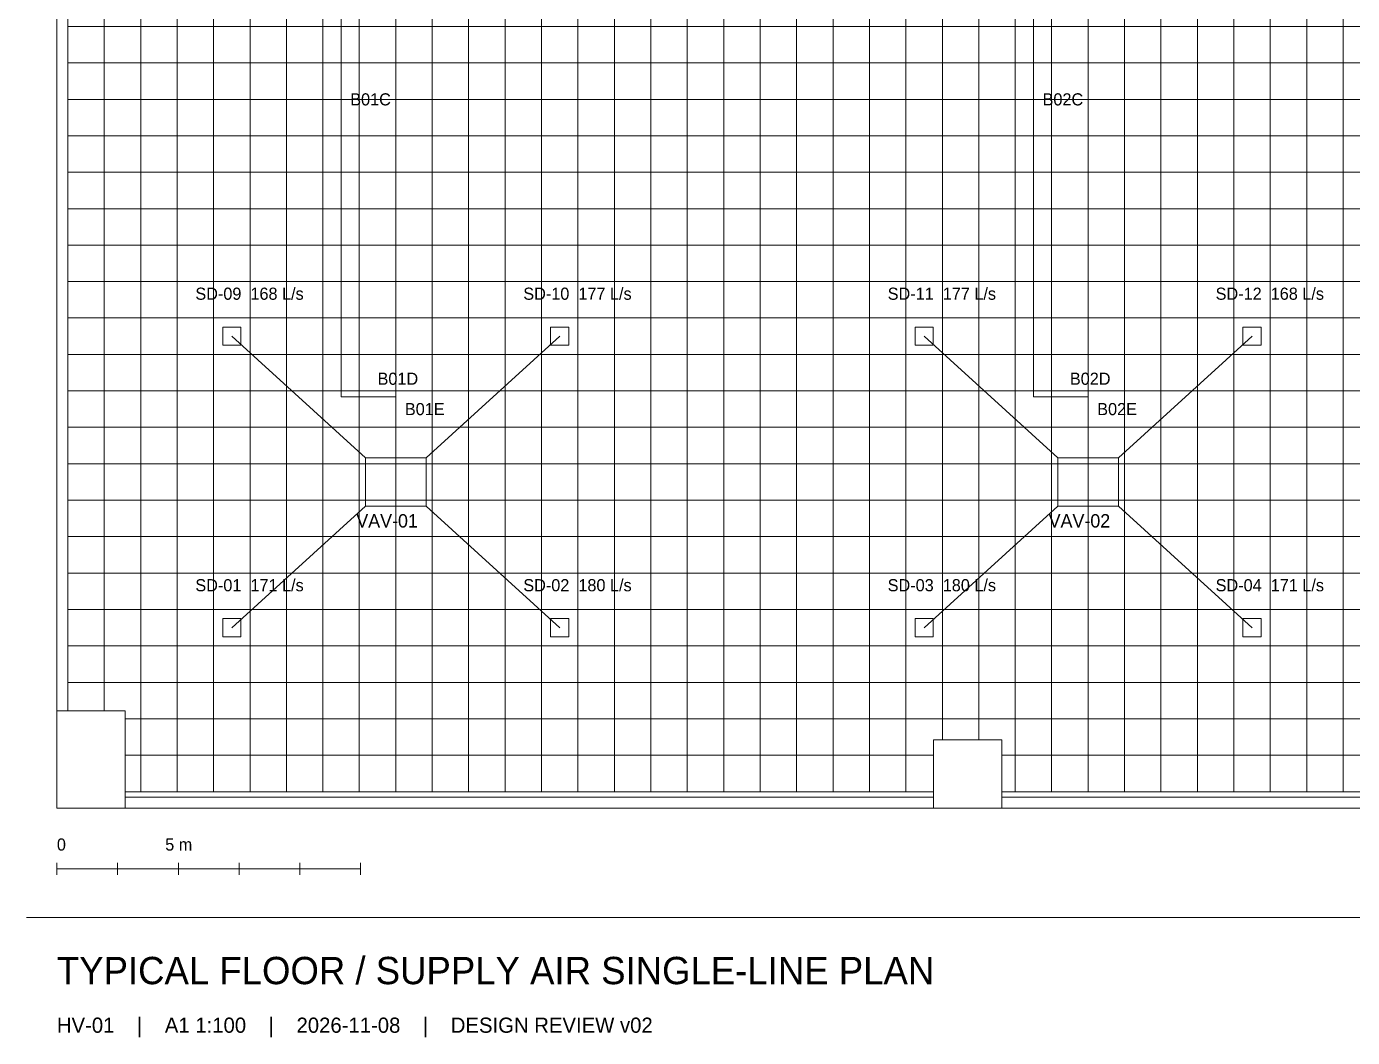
# Model space of a CAD drawing. Header units: millimetres. Extents: x 63846 to 141574, y 12149 to 46142.
# Drawn here: x 63846 to 85679, y 12149 to 28796 of the extents above; entities that cross this region are included whole.
import ezdxf

# ---------------------------------------------------------------- set-up
doc = ezdxf.new("R2010")
doc.units = ezdxf.units.MM
for name, color, linetype, lineweight in [('ARCH', 8, 'Continuous', 5), ('Ceiling Grid', 9, 'Continuous', 5), ('M-DUCT', 5, 'Continuous', 40), ('M-DUCT-TEXT', 5, 'Continuous', 18), ('M-FLEX', 3, 'Continuous', 18), ('M-SUP-DIFF', 5, 'Continuous', 30), ('M-TEXT', 7, 'Continuous', 18), ('M-VAV', 6, 'Continuous', 30)]:
    doc.layers.add(name, color=color, linetype=linetype, lineweight=lineweight)

msp = doc.modelspace()

# ---------------------------------------------------------------- linework, layer by layer
at = {"layer": 'ARCH', "linetype": 'ByBlock', "lineweight": 9}
for p, q in [((64346, 38776), (64346, 15926)), ((64526, 30363), (64526, 17526))]:
    msp.add_line(p, q, dxfattribs=at)
at = {"layer": 'ARCH', "lineweight": 15}
for p, q in [((78783, 15926), (78783, 17051)), ((78783, 16106), (65471, 16106)), ((94084, 16106), (79908, 16106)), ((109346, 15926), (64346, 15926))]:
    msp.add_line(p, q, dxfattribs=at)
for points in [[(64346, 15926), (65471, 15926), (65471, 17526), (64346, 17526)], [(78783, 15926), (79908, 15926), (79908, 17051), (78783, 17051)]]:
    msp.add_lwpolyline(points, close=True, dxfattribs=at)
at = {"layer": 'Ceiling Grid', "lineweight": 15}
for p, q in [((64526, 17996), (65126, 17996)), ((64526, 17526), (64526, 17996)), ((65126, 17996), (65126, 17526)), ((65471, 17396), (65726, 17396)), ((65726, 17396), (65726, 16796)), ((78326, 17396), (78926, 17396)), ((78326, 16796), (78326, 17396)), ((78926, 17396), (78926, 17051)), ((78926, 17396), (79526, 17396)), ((78926, 17051), (78926, 17396)), ((79526, 17396), (79526, 17051)), ((79526, 17396), (80126, 17396)), ((79526, 17051), (79526, 17396)), ((80126, 17396), (80126, 16796)), ((65726, 16796), (65471, 16796)), ((65471, 16796), (65726, 16796)), ((65726, 16796), (65726, 16196)), ((78783, 16796), (78326, 16796)), ((78326, 16796), (78783, 16796)), ((78326, 16196), (78326, 16796)), ((80126, 16796), (79908, 16796)), ((79908, 16796), (80126, 16796)), ((80126, 16796), (80126, 16196)), ((65726, 16196), (65471, 16196)), ((78783, 16196), (78326, 16196)), ((80126, 16196), (79908, 16196))]:
    msp.add_line(p, q, dxfattribs=at)
for points in [[(64526, 29396), (65126, 29396), (65126, 28796), (64526, 28796)], [(65126, 29396), (65726, 29396), (65726, 28796), (65126, 28796)], [(65726, 29396), (66326, 29396), (66326, 28796), (65726, 28796)], [(66326, 29396), (66926, 29396), (66926, 28796), (66326, 28796)], [(66926, 29396), (67526, 29396), (67526, 28796), (66926, 28796)], [(67526, 29396), (68126, 29396), (68126, 28796), (67526, 28796)], [(68126, 29396), (68726, 29396), (68726, 28796), (68126, 28796)], [(68726, 29396), (69326, 29396), (69326, 28796), (68726, 28796)], [(69326, 29396), (69926, 29396), (69926, 28796), (69326, 28796)], [(69926, 29396), (70526, 29396), (70526, 28796), (69926, 28796)], [(70526, 29396), (71126, 29396), (71126, 28796), (70526, 28796)], [(71126, 29396), (71726, 29396), (71726, 28796), (71126, 28796)], [(71726, 29396), (72326, 29396), (72326, 28796), (71726, 28796)], [(72326, 29396), (72926, 29396), (72926, 28796), (72326, 28796)], [(72926, 29396), (73526, 29396), (73526, 28796), (72926, 28796)], [(73526, 29396), (74126, 29396), (74126, 28796), (73526, 28796)], [(74126, 29396), (74726, 29396), (74726, 28796), (74126, 28796)], [(74726, 29396), (75326, 29396), (75326, 28796), (74726, 28796)], [(75326, 29396), (75926, 29396), (75926, 28796), (75326, 28796)], [(75926, 29396), (76526, 29396), (76526, 28796), (75926, 28796)], [(76526, 29396), (77126, 29396), (77126, 28796), (76526, 28796)], [(77126, 29396), (77726, 29396), (77726, 28796), (77126, 28796)], [(77726, 29396), (78326, 29396), (78326, 28796), (77726, 28796)], [(78326, 29396), (78926, 29396), (78926, 28796), (78326, 28796)], [(78926, 29396), (79526, 29396), (79526, 28796), (78926, 28796)], [(79526, 29396), (80126, 29396), (80126, 28796), (79526, 28796)], [(80126, 29396), (80726, 29396), (80726, 28796), (80126, 28796)], [(80726, 29396), (81326, 29396), (81326, 28796), (80726, 28796)], [(81326, 29396), (81926, 29396), (81926, 28796), (81326, 28796)], [(81926, 29396), (82526, 29396), (82526, 28796), (81926, 28796)], [(82526, 29396), (83126, 29396), (83126, 28796), (82526, 28796)], [(83126, 29396), (83726, 29396), (83726, 28796), (83126, 28796)], [(83726, 29396), (84326, 29396), (84326, 28796), (83726, 28796)], [(84326, 29396), (84926, 29396), (84926, 28796), (84326, 28796)], [(84926, 29396), (85526, 29396), (85526, 28796), (84926, 28796)], [(85526, 29396), (86126, 29396), (86126, 28796), (85526, 28796)], [(64526, 28796), (65126, 28796), (65126, 28196), (64526, 28196)], [(65126, 28796), (65726, 28796), (65726, 28196), (65126, 28196)], [(65726, 28796), (66326, 28796), (66326, 28196), (65726, 28196)], [(66326, 28796), (66926, 28796), (66926, 28196), (66326, 28196)], [(66926, 28796), (67526, 28796), (67526, 28196), (66926, 28196)], [(67526, 28796), (68126, 28796), (68126, 28196), (67526, 28196)], [(68126, 28796), (68726, 28796), (68726, 28196), (68126, 28196)], [(68726, 28796), (69326, 28796), (69326, 28196), (68726, 28196)], [(69326, 28796), (69926, 28796), (69926, 28196), (69326, 28196)], [(69926, 28796), (70526, 28796), (70526, 28196), (69926, 28196)], [(70526, 28796), (71126, 28796), (71126, 28196), (70526, 28196)], [(71126, 28796), (71726, 28796), (71726, 28196), (71126, 28196)], [(71726, 28796), (72326, 28796), (72326, 28196), (71726, 28196)], [(72326, 28796), (72926, 28796), (72926, 28196), (72326, 28196)], [(72926, 28796), (73526, 28796), (73526, 28196), (72926, 28196)], [(73526, 28796), (74126, 28796), (74126, 28196), (73526, 28196)], [(74126, 28796), (74726, 28796), (74726, 28196), (74126, 28196)], [(74726, 28796), (75326, 28796), (75326, 28196), (74726, 28196)], [(75326, 28796), (75926, 28796), (75926, 28196), (75326, 28196)], [(75926, 28796), (76526, 28796), (76526, 28196), (75926, 28196)], [(76526, 28796), (77126, 28796), (77126, 28196), (76526, 28196)], [(77126, 28796), (77726, 28796), (77726, 28196), (77126, 28196)], [(77726, 28796), (78326, 28796), (78326, 28196), (77726, 28196)], [(78326, 28796), (78926, 28796), (78926, 28196), (78326, 28196)], [(78926, 28796), (79526, 28796), (79526, 28196), (78926, 28196)], [(79526, 28796), (80126, 28796), (80126, 28196), (79526, 28196)], [(80126, 28796), (80726, 28796), (80726, 28196), (80126, 28196)], [(80726, 28796), (81326, 28796), (81326, 28196), (80726, 28196)], [(81326, 28796), (81926, 28796), (81926, 28196), (81326, 28196)], [(81926, 28796), (82526, 28796), (82526, 28196), (81926, 28196)], [(82526, 28796), (83126, 28796), (83126, 28196), (82526, 28196)], [(83126, 28796), (83726, 28796), (83726, 28196), (83126, 28196)], [(83726, 28796), (84326, 28796), (84326, 28196), (83726, 28196)], [(84326, 28796), (84926, 28796), (84926, 28196), (84326, 28196)], [(84926, 28796), (85526, 28796), (85526, 28196), (84926, 28196)], [(85526, 28796), (86126, 28796), (86126, 28196), (85526, 28196)], [(64526, 28196), (65126, 28196), (65126, 27596), (64526, 27596)], [(65126, 28196), (65726, 28196), (65726, 27596), (65126, 27596)], [(65726, 28196), (66326, 28196), (66326, 27596), (65726, 27596)], [(66326, 28196), (66926, 28196), (66926, 27596), (66326, 27596)], [(66926, 28196), (67526, 28196), (67526, 27596), (66926, 27596)], [(67526, 28196), (68126, 28196), (68126, 27596), (67526, 27596)], [(68126, 28196), (68726, 28196), (68726, 27596), (68126, 27596)], [(68726, 28196), (69326, 28196), (69326, 27596), (68726, 27596)], [(69326, 28196), (69926, 28196), (69926, 27596), (69326, 27596)], [(69926, 28196), (70526, 28196), (70526, 27596), (69926, 27596)], [(70526, 28196), (71126, 28196), (71126, 27596), (70526, 27596)], [(71126, 28196), (71726, 28196), (71726, 27596), (71126, 27596)], [(71726, 28196), (72326, 28196), (72326, 27596), (71726, 27596)], [(72326, 28196), (72926, 28196), (72926, 27596), (72326, 27596)], [(72926, 28196), (73526, 28196), (73526, 27596), (72926, 27596)], [(73526, 28196), (74126, 28196), (74126, 27596), (73526, 27596)], [(74126, 28196), (74726, 28196), (74726, 27596), (74126, 27596)], [(74726, 28196), (75326, 28196), (75326, 27596), (74726, 27596)], [(75326, 28196), (75926, 28196), (75926, 27596), (75326, 27596)], [(75926, 28196), (76526, 28196), (76526, 27596), (75926, 27596)], [(76526, 28196), (77126, 28196), (77126, 27596), (76526, 27596)], [(77126, 28196), (77726, 28196), (77726, 27596), (77126, 27596)], [(77726, 28196), (78326, 28196), (78326, 27596), (77726, 27596)], [(78326, 28196), (78926, 28196), (78926, 27596), (78326, 27596)], [(78926, 28196), (79526, 28196), (79526, 27596), (78926, 27596)], [(79526, 28196), (80126, 28196), (80126, 27596), (79526, 27596)], [(80126, 28196), (80726, 28196), (80726, 27596), (80126, 27596)], [(80726, 28196), (81326, 28196), (81326, 27596), (80726, 27596)], [(81326, 28196), (81926, 28196), (81926, 27596), (81326, 27596)], [(81926, 28196), (82526, 28196), (82526, 27596), (81926, 27596)], [(82526, 28196), (83126, 28196), (83126, 27596), (82526, 27596)], [(83126, 28196), (83726, 28196), (83726, 27596), (83126, 27596)], [(83726, 28196), (84326, 28196), (84326, 27596), (83726, 27596)], [(84326, 28196), (84926, 28196), (84926, 27596), (84326, 27596)], [(84926, 28196), (85526, 28196), (85526, 27596), (84926, 27596)], [(85526, 28196), (86126, 28196), (86126, 27596), (85526, 27596)], [(64526, 27596), (65126, 27596), (65126, 26996), (64526, 26996)], [(65126, 27596), (65726, 27596), (65726, 26996), (65126, 26996)], [(65726, 27596), (66326, 27596), (66326, 26996), (65726, 26996)], [(66326, 27596), (66926, 27596), (66926, 26996), (66326, 26996)], [(66926, 27596), (67526, 27596), (67526, 26996), (66926, 26996)], [(67526, 27596), (68126, 27596), (68126, 26996), (67526, 26996)], [(68126, 27596), (68726, 27596), (68726, 26996), (68126, 26996)], [(68726, 27596), (69326, 27596), (69326, 26996), (68726, 26996)], [(69326, 27596), (69926, 27596), (69926, 26996), (69326, 26996)], [(69926, 27596), (70526, 27596), (70526, 26996), (69926, 26996)], [(70526, 27596), (71126, 27596), (71126, 26996), (70526, 26996)], [(71126, 27596), (71726, 27596), (71726, 26996), (71126, 26996)], [(71726, 27596), (72326, 27596), (72326, 26996), (71726, 26996)], [(72326, 27596), (72926, 27596), (72926, 26996), (72326, 26996)], [(72926, 27596), (73526, 27596), (73526, 26996), (72926, 26996)], [(73526, 27596), (74126, 27596), (74126, 26996), (73526, 26996)], [(74126, 27596), (74726, 27596), (74726, 26996), (74126, 26996)], [(74726, 27596), (75326, 27596), (75326, 26996), (74726, 26996)], [(75326, 27596), (75926, 27596), (75926, 26996), (75326, 26996)], [(75926, 27596), (76526, 27596), (76526, 26996), (75926, 26996)], [(76526, 27596), (77126, 27596), (77126, 26996), (76526, 26996)], [(77126, 27596), (77726, 27596), (77726, 26996), (77126, 26996)], [(77726, 27596), (78326, 27596), (78326, 26996), (77726, 26996)], [(78326, 27596), (78926, 27596), (78926, 26996), (78326, 26996)], [(78926, 27596), (79526, 27596), (79526, 26996), (78926, 26996)], [(79526, 27596), (80126, 27596), (80126, 26996), (79526, 26996)], [(80126, 27596), (80726, 27596), (80726, 26996), (80126, 26996)], [(80726, 27596), (81326, 27596), (81326, 26996), (80726, 26996)], [(81326, 27596), (81926, 27596), (81926, 26996), (81326, 26996)], [(81926, 27596), (82526, 27596), (82526, 26996), (81926, 26996)], [(82526, 27596), (83126, 27596), (83126, 26996), (82526, 26996)], [(83126, 27596), (83726, 27596), (83726, 26996), (83126, 26996)], [(83726, 27596), (84326, 27596), (84326, 26996), (83726, 26996)], [(84326, 27596), (84926, 27596), (84926, 26996), (84326, 26996)], [(84926, 27596), (85526, 27596), (85526, 26996), (84926, 26996)], [(85526, 27596), (86126, 27596), (86126, 26996), (85526, 26996)], [(64526, 26996), (65126, 26996), (65126, 26396), (64526, 26396)], [(65126, 26996), (65726, 26996), (65726, 26396), (65126, 26396)], [(65726, 26996), (66326, 26996), (66326, 26396), (65726, 26396)], [(66326, 26996), (66926, 26996), (66926, 26396), (66326, 26396)], [(66926, 26996), (67526, 26996), (67526, 26396), (66926, 26396)], [(67526, 26996), (68126, 26996), (68126, 26396), (67526, 26396)], [(68126, 26996), (68726, 26996), (68726, 26396), (68126, 26396)], [(68726, 26996), (69326, 26996), (69326, 26396), (68726, 26396)], [(69326, 26996), (69926, 26996), (69926, 26396), (69326, 26396)], [(69926, 26996), (70526, 26996), (70526, 26396), (69926, 26396)], [(70526, 26996), (71126, 26996), (71126, 26396), (70526, 26396)], [(71126, 26996), (71726, 26996), (71726, 26396), (71126, 26396)], [(71726, 26996), (72326, 26996), (72326, 26396), (71726, 26396)], [(72326, 26996), (72926, 26996), (72926, 26396), (72326, 26396)], [(72926, 26996), (73526, 26996), (73526, 26396), (72926, 26396)], [(73526, 26996), (74126, 26996), (74126, 26396), (73526, 26396)], [(74126, 26996), (74726, 26996), (74726, 26396), (74126, 26396)], [(74726, 26996), (75326, 26996), (75326, 26396), (74726, 26396)], [(75326, 26996), (75926, 26996), (75926, 26396), (75326, 26396)], [(75926, 26996), (76526, 26996), (76526, 26396), (75926, 26396)], [(76526, 26996), (77126, 26996), (77126, 26396), (76526, 26396)], [(77126, 26996), (77726, 26996), (77726, 26396), (77126, 26396)], [(77726, 26996), (78326, 26996), (78326, 26396), (77726, 26396)], [(78326, 26996), (78926, 26996), (78926, 26396), (78326, 26396)], [(78926, 26996), (79526, 26996), (79526, 26396), (78926, 26396)], [(79526, 26996), (80126, 26996), (80126, 26396), (79526, 26396)], [(80126, 26996), (80726, 26996), (80726, 26396), (80126, 26396)], [(80726, 26996), (81326, 26996), (81326, 26396), (80726, 26396)], [(81326, 26996), (81926, 26996), (81926, 26396), (81326, 26396)], [(81926, 26996), (82526, 26996), (82526, 26396), (81926, 26396)], [(82526, 26996), (83126, 26996), (83126, 26396), (82526, 26396)], [(83126, 26996), (83726, 26996), (83726, 26396), (83126, 26396)], [(83726, 26996), (84326, 26996), (84326, 26396), (83726, 26396)], [(84326, 26996), (84926, 26996), (84926, 26396), (84326, 26396)], [(84926, 26996), (85526, 26996), (85526, 26396), (84926, 26396)], [(85526, 26996), (86126, 26996), (86126, 26396), (85526, 26396)], [(64526, 26396), (65126, 26396), (65126, 25796), (64526, 25796)], [(65126, 26396), (65726, 26396), (65726, 25796), (65126, 25796)], [(65726, 26396), (66326, 26396), (66326, 25796), (65726, 25796)], [(66326, 26396), (66926, 26396), (66926, 25796), (66326, 25796)], [(66926, 26396), (67526, 26396), (67526, 25796), (66926, 25796)], [(67526, 26396), (68126, 26396), (68126, 25796), (67526, 25796)], [(68126, 26396), (68726, 26396), (68726, 25796), (68126, 25796)], [(68726, 26396), (69326, 26396), (69326, 25796), (68726, 25796)], [(69326, 26396), (69926, 26396), (69926, 25796), (69326, 25796)], [(69926, 26396), (70526, 26396), (70526, 25796), (69926, 25796)], [(70526, 26396), (71126, 26396), (71126, 25796), (70526, 25796)], [(71126, 26396), (71726, 26396), (71726, 25796), (71126, 25796)], [(71726, 26396), (72326, 26396), (72326, 25796), (71726, 25796)], [(72326, 26396), (72926, 26396), (72926, 25796), (72326, 25796)], [(72926, 26396), (73526, 26396), (73526, 25796), (72926, 25796)], [(73526, 26396), (74126, 26396), (74126, 25796), (73526, 25796)], [(74126, 26396), (74726, 26396), (74726, 25796), (74126, 25796)], [(74726, 26396), (75326, 26396), (75326, 25796), (74726, 25796)], [(75326, 26396), (75926, 26396), (75926, 25796), (75326, 25796)], [(75926, 26396), (76526, 26396), (76526, 25796), (75926, 25796)], [(76526, 26396), (77126, 26396), (77126, 25796), (76526, 25796)], [(77126, 26396), (77726, 26396), (77726, 25796), (77126, 25796)], [(77726, 26396), (78326, 26396), (78326, 25796), (77726, 25796)], [(78326, 26396), (78926, 26396), (78926, 25796), (78326, 25796)], [(78926, 26396), (79526, 26396), (79526, 25796), (78926, 25796)], [(79526, 26396), (80126, 26396), (80126, 25796), (79526, 25796)], [(80126, 26396), (80726, 26396), (80726, 25796), (80126, 25796)], [(80726, 26396), (81326, 26396), (81326, 25796), (80726, 25796)], [(81326, 26396), (81926, 26396), (81926, 25796), (81326, 25796)], [(81926, 26396), (82526, 26396), (82526, 25796), (81926, 25796)], [(82526, 26396), (83126, 26396), (83126, 25796), (82526, 25796)], [(83126, 26396), (83726, 26396), (83726, 25796), (83126, 25796)], [(83726, 26396), (84326, 26396), (84326, 25796), (83726, 25796)], [(84326, 26396), (84926, 26396), (84926, 25796), (84326, 25796)], [(84926, 26396), (85526, 26396), (85526, 25796), (84926, 25796)], [(85526, 26396), (86126, 26396), (86126, 25796), (85526, 25796)], [(64526, 25796), (65126, 25796), (65126, 25196), (64526, 25196)], [(65126, 25796), (65726, 25796), (65726, 25196), (65126, 25196)], [(65726, 25796), (66326, 25796), (66326, 25196), (65726, 25196)], [(66326, 25796), (66926, 25796), (66926, 25196), (66326, 25196)], [(66926, 25796), (67526, 25796), (67526, 25196), (66926, 25196)], [(67526, 25796), (68126, 25796), (68126, 25196), (67526, 25196)], [(68126, 25796), (68726, 25796), (68726, 25196), (68126, 25196)], [(68726, 25796), (69326, 25796), (69326, 25196), (68726, 25196)], [(69326, 25796), (69926, 25796), (69926, 25196), (69326, 25196)], [(69926, 25796), (70526, 25796), (70526, 25196), (69926, 25196)], [(70526, 25796), (71126, 25796), (71126, 25196), (70526, 25196)], [(71126, 25796), (71726, 25796), (71726, 25196), (71126, 25196)], [(71726, 25796), (72326, 25796), (72326, 25196), (71726, 25196)], [(72326, 25796), (72926, 25796), (72926, 25196), (72326, 25196)], [(72926, 25796), (73526, 25796), (73526, 25196), (72926, 25196)], [(73526, 25796), (74126, 25796), (74126, 25196), (73526, 25196)], [(74126, 25796), (74726, 25796), (74726, 25196), (74126, 25196)], [(74726, 25796), (75326, 25796), (75326, 25196), (74726, 25196)], [(75326, 25796), (75926, 25796), (75926, 25196), (75326, 25196)], [(75926, 25796), (76526, 25796), (76526, 25196), (75926, 25196)], [(76526, 25796), (77126, 25796), (77126, 25196), (76526, 25196)], [(77126, 25796), (77726, 25796), (77726, 25196), (77126, 25196)], [(77726, 25796), (78326, 25796), (78326, 25196), (77726, 25196)], [(78326, 25796), (78926, 25796), (78926, 25196), (78326, 25196)], [(78926, 25796), (79526, 25796), (79526, 25196), (78926, 25196)], [(79526, 25796), (80126, 25796), (80126, 25196), (79526, 25196)], [(80126, 25796), (80726, 25796), (80726, 25196), (80126, 25196)], [(80726, 25796), (81326, 25796), (81326, 25196), (80726, 25196)], [(81326, 25796), (81926, 25796), (81926, 25196), (81326, 25196)], [(81926, 25796), (82526, 25796), (82526, 25196), (81926, 25196)], [(82526, 25796), (83126, 25796), (83126, 25196), (82526, 25196)], [(83126, 25796), (83726, 25796), (83726, 25196), (83126, 25196)], [(83726, 25796), (84326, 25796), (84326, 25196), (83726, 25196)], [(84326, 25796), (84926, 25796), (84926, 25196), (84326, 25196)], [(84926, 25796), (85526, 25796), (85526, 25196), (84926, 25196)], [(85526, 25796), (86126, 25796), (86126, 25196), (85526, 25196)], [(64526, 25196), (65126, 25196), (65126, 24596), (64526, 24596)], [(65126, 25196), (65726, 25196), (65726, 24596), (65126, 24596)], [(65726, 25196), (66326, 25196), (66326, 24596), (65726, 24596)], [(66326, 25196), (66926, 25196), (66926, 24596), (66326, 24596)], [(66926, 25196), (67526, 25196), (67526, 24596), (66926, 24596)], [(67526, 25196), (68126, 25196), (68126, 24596), (67526, 24596)], [(68126, 25196), (68726, 25196), (68726, 24596), (68126, 24596)], [(68726, 25196), (69326, 25196), (69326, 24596), (68726, 24596)], [(69326, 25196), (69926, 25196), (69926, 24596), (69326, 24596)], [(69926, 25196), (70526, 25196), (70526, 24596), (69926, 24596)], [(70526, 25196), (71126, 25196), (71126, 24596), (70526, 24596)], [(71126, 25196), (71726, 25196), (71726, 24596), (71126, 24596)], [(71726, 25196), (72326, 25196), (72326, 24596), (71726, 24596)], [(72326, 25196), (72926, 25196), (72926, 24596), (72326, 24596)], [(72926, 25196), (73526, 25196), (73526, 24596), (72926, 24596)], [(73526, 25196), (74126, 25196), (74126, 24596), (73526, 24596)], [(74126, 25196), (74726, 25196), (74726, 24596), (74126, 24596)], [(74726, 25196), (75326, 25196), (75326, 24596), (74726, 24596)], [(75326, 25196), (75926, 25196), (75926, 24596), (75326, 24596)], [(75926, 25196), (76526, 25196), (76526, 24596), (75926, 24596)], [(76526, 25196), (77126, 25196), (77126, 24596), (76526, 24596)], [(77126, 25196), (77726, 25196), (77726, 24596), (77126, 24596)], [(77726, 25196), (78326, 25196), (78326, 24596), (77726, 24596)], [(78326, 25196), (78926, 25196), (78926, 24596), (78326, 24596)], [(78926, 25196), (79526, 25196), (79526, 24596), (78926, 24596)], [(79526, 25196), (80126, 25196), (80126, 24596), (79526, 24596)], [(80126, 25196), (80726, 25196), (80726, 24596), (80126, 24596)], [(80726, 25196), (81326, 25196), (81326, 24596), (80726, 24596)], [(81326, 25196), (81926, 25196), (81926, 24596), (81326, 24596)], [(81926, 25196), (82526, 25196), (82526, 24596), (81926, 24596)], [(82526, 25196), (83126, 25196), (83126, 24596), (82526, 24596)], [(83126, 25196), (83726, 25196), (83726, 24596), (83126, 24596)], [(83726, 25196), (84326, 25196), (84326, 24596), (83726, 24596)], [(84326, 25196), (84926, 25196), (84926, 24596), (84326, 24596)], [(84926, 25196), (85526, 25196), (85526, 24596), (84926, 24596)], [(85526, 25196), (86126, 25196), (86126, 24596), (85526, 24596)], [(64526, 24596), (65126, 24596), (65126, 23996), (64526, 23996)], [(65126, 24596), (65726, 24596), (65726, 23996), (65126, 23996)], [(65726, 24596), (66326, 24596), (66326, 23996), (65726, 23996)], [(66326, 24596), (66926, 24596), (66926, 23996), (66326, 23996)], [(66926, 24596), (67526, 24596), (67526, 23996), (66926, 23996)], [(67526, 24596), (68126, 24596), (68126, 23996), (67526, 23996)], [(68126, 24596), (68726, 24596), (68726, 23996), (68126, 23996)], [(68726, 24596), (69326, 24596), (69326, 23996), (68726, 23996)], [(69326, 24596), (69926, 24596), (69926, 23996), (69326, 23996)], [(69926, 24596), (70526, 24596), (70526, 23996), (69926, 23996)], [(70526, 24596), (71126, 24596), (71126, 23996), (70526, 23996)], [(71126, 24596), (71726, 24596), (71726, 23996), (71126, 23996)], [(71726, 24596), (72326, 24596), (72326, 23996), (71726, 23996)], [(72326, 24596), (72926, 24596), (72926, 23996), (72326, 23996)], [(72926, 24596), (73526, 24596), (73526, 23996), (72926, 23996)], [(73526, 24596), (74126, 24596), (74126, 23996), (73526, 23996)], [(74126, 24596), (74726, 24596), (74726, 23996), (74126, 23996)], [(74726, 24596), (75326, 24596), (75326, 23996), (74726, 23996)], [(75326, 24596), (75926, 24596), (75926, 23996), (75326, 23996)], [(75926, 24596), (76526, 24596), (76526, 23996), (75926, 23996)], [(76526, 24596), (77126, 24596), (77126, 23996), (76526, 23996)], [(77126, 24596), (77726, 24596), (77726, 23996), (77126, 23996)], [(77726, 24596), (78326, 24596), (78326, 23996), (77726, 23996)], [(78326, 24596), (78926, 24596), (78926, 23996), (78326, 23996)], [(78926, 24596), (79526, 24596), (79526, 23996), (78926, 23996)], [(79526, 24596), (80126, 24596), (80126, 23996), (79526, 23996)], [(80126, 24596), (80726, 24596), (80726, 23996), (80126, 23996)], [(80726, 24596), (81326, 24596), (81326, 23996), (80726, 23996)], [(81326, 24596), (81926, 24596), (81926, 23996), (81326, 23996)], [(81926, 24596), (82526, 24596), (82526, 23996), (81926, 23996)], [(82526, 24596), (83126, 24596), (83126, 23996), (82526, 23996)], [(83126, 24596), (83726, 24596), (83726, 23996), (83126, 23996)], [(83726, 24596), (84326, 24596), (84326, 23996), (83726, 23996)], [(84326, 24596), (84926, 24596), (84926, 23996), (84326, 23996)], [(84926, 24596), (85526, 24596), (85526, 23996), (84926, 23996)], [(85526, 24596), (86126, 24596), (86126, 23996), (85526, 23996)], [(64526, 23996), (65126, 23996), (65126, 23396), (64526, 23396)], [(65126, 23996), (65726, 23996), (65726, 23396), (65126, 23396)], [(65726, 23996), (66326, 23996), (66326, 23396), (65726, 23396)], [(66326, 23996), (66926, 23996), (66926, 23396), (66326, 23396)], [(66926, 23996), (67526, 23996), (67526, 23396), (66926, 23396)], [(67526, 23996), (68126, 23996), (68126, 23396), (67526, 23396)], [(68126, 23996), (68726, 23996), (68726, 23396), (68126, 23396)], [(68726, 23996), (69326, 23996), (69326, 23396), (68726, 23396)], [(69326, 23996), (69926, 23996), (69926, 23396), (69326, 23396)], [(69926, 23996), (70526, 23996), (70526, 23396), (69926, 23396)], [(70526, 23996), (71126, 23996), (71126, 23396), (70526, 23396)], [(71126, 23996), (71726, 23996), (71726, 23396), (71126, 23396)], [(71726, 23996), (72326, 23996), (72326, 23396), (71726, 23396)], [(72326, 23996), (72926, 23996), (72926, 23396), (72326, 23396)], [(72926, 23996), (73526, 23996), (73526, 23396), (72926, 23396)], [(73526, 23996), (74126, 23996), (74126, 23396), (73526, 23396)], [(74126, 23996), (74726, 23996), (74726, 23396), (74126, 23396)], [(74726, 23996), (75326, 23996), (75326, 23396), (74726, 23396)], [(75326, 23996), (75926, 23996), (75926, 23396), (75326, 23396)], [(75926, 23996), (76526, 23996), (76526, 23396), (75926, 23396)], [(76526, 23996), (77126, 23996), (77126, 23396), (76526, 23396)], [(77126, 23996), (77726, 23996), (77726, 23396), (77126, 23396)], [(77726, 23996), (78326, 23996), (78326, 23396), (77726, 23396)], [(78326, 23996), (78926, 23996), (78926, 23396), (78326, 23396)], [(78926, 23996), (79526, 23996), (79526, 23396), (78926, 23396)], [(79526, 23996), (80126, 23996), (80126, 23396), (79526, 23396)], [(80126, 23996), (80726, 23996), (80726, 23396), (80126, 23396)], [(80726, 23996), (81326, 23996), (81326, 23396), (80726, 23396)], [(81326, 23996), (81926, 23996), (81926, 23396), (81326, 23396)], [(81926, 23996), (82526, 23996), (82526, 23396), (81926, 23396)], [(82526, 23996), (83126, 23996), (83126, 23396), (82526, 23396)], [(83126, 23996), (83726, 23996), (83726, 23396), (83126, 23396)], [(83726, 23996), (84326, 23996), (84326, 23396), (83726, 23396)], [(84326, 23996), (84926, 23996), (84926, 23396), (84326, 23396)], [(84926, 23996), (85526, 23996), (85526, 23396), (84926, 23396)], [(85526, 23996), (86126, 23996), (86126, 23396), (85526, 23396)], [(64526, 23396), (65126, 23396), (65126, 22796), (64526, 22796)], [(65126, 23396), (65726, 23396), (65726, 22796), (65126, 22796)], [(65726, 23396), (66326, 23396), (66326, 22796), (65726, 22796)], [(66326, 23396), (66926, 23396), (66926, 22796), (66326, 22796)], [(66926, 23396), (67526, 23396), (67526, 22796), (66926, 22796)], [(67526, 23396), (68126, 23396), (68126, 22796), (67526, 22796)], [(68126, 23396), (68726, 23396), (68726, 22796), (68126, 22796)], [(68726, 23396), (69326, 23396), (69326, 22796), (68726, 22796)], [(69326, 23396), (69926, 23396), (69926, 22796), (69326, 22796)], [(69926, 23396), (70526, 23396), (70526, 22796), (69926, 22796)], [(70526, 23396), (71126, 23396), (71126, 22796), (70526, 22796)], [(71126, 23396), (71726, 23396), (71726, 22796), (71126, 22796)], [(71726, 23396), (72326, 23396), (72326, 22796), (71726, 22796)], [(72326, 23396), (72926, 23396), (72926, 22796), (72326, 22796)], [(72926, 23396), (73526, 23396), (73526, 22796), (72926, 22796)], [(73526, 23396), (74126, 23396), (74126, 22796), (73526, 22796)], [(74126, 23396), (74726, 23396), (74726, 22796), (74126, 22796)], [(74726, 23396), (75326, 23396), (75326, 22796), (74726, 22796)], [(75326, 23396), (75926, 23396), (75926, 22796), (75326, 22796)], [(75926, 23396), (76526, 23396), (76526, 22796), (75926, 22796)], [(76526, 23396), (77126, 23396), (77126, 22796), (76526, 22796)], [(77126, 23396), (77726, 23396), (77726, 22796), (77126, 22796)], [(77726, 23396), (78326, 23396), (78326, 22796), (77726, 22796)], [(78326, 23396), (78926, 23396), (78926, 22796), (78326, 22796)], [(78926, 23396), (79526, 23396), (79526, 22796), (78926, 22796)], [(79526, 23396), (80126, 23396), (80126, 22796), (79526, 22796)], [(80126, 23396), (80726, 23396), (80726, 22796), (80126, 22796)], [(80726, 23396), (81326, 23396), (81326, 22796), (80726, 22796)], [(81326, 23396), (81926, 23396), (81926, 22796), (81326, 22796)], [(81926, 23396), (82526, 23396), (82526, 22796), (81926, 22796)], [(82526, 23396), (83126, 23396), (83126, 22796), (82526, 22796)], [(83126, 23396), (83726, 23396), (83726, 22796), (83126, 22796)], [(83726, 23396), (84326, 23396), (84326, 22796), (83726, 22796)], [(84326, 23396), (84926, 23396), (84926, 22796), (84326, 22796)], [(84926, 23396), (85526, 23396), (85526, 22796), (84926, 22796)], [(85526, 23396), (86126, 23396), (86126, 22796), (85526, 22796)], [(64526, 22796), (65126, 22796), (65126, 22196), (64526, 22196)], [(65126, 22796), (65726, 22796), (65726, 22196), (65126, 22196)], [(65726, 22796), (66326, 22796), (66326, 22196), (65726, 22196)], [(66326, 22796), (66926, 22796), (66926, 22196), (66326, 22196)], [(66926, 22796), (67526, 22796), (67526, 22196), (66926, 22196)], [(67526, 22796), (68126, 22796), (68126, 22196), (67526, 22196)], [(68126, 22796), (68726, 22796), (68726, 22196), (68126, 22196)], [(68726, 22796), (69326, 22796), (69326, 22196), (68726, 22196)], [(69326, 22796), (69926, 22796), (69926, 22196), (69326, 22196)], [(69926, 22796), (70526, 22796), (70526, 22196), (69926, 22196)], [(70526, 22796), (71126, 22796), (71126, 22196), (70526, 22196)], [(71126, 22796), (71726, 22796), (71726, 22196), (71126, 22196)], [(71726, 22796), (72326, 22796), (72326, 22196), (71726, 22196)], [(72326, 22796), (72926, 22796), (72926, 22196), (72326, 22196)], [(72926, 22796), (73526, 22796), (73526, 22196), (72926, 22196)], [(73526, 22796), (74126, 22796), (74126, 22196), (73526, 22196)], [(74126, 22796), (74726, 22796), (74726, 22196), (74126, 22196)], [(74726, 22796), (75326, 22796), (75326, 22196), (74726, 22196)], [(75326, 22796), (75926, 22796), (75926, 22196), (75326, 22196)], [(75926, 22796), (76526, 22796), (76526, 22196), (75926, 22196)], [(76526, 22796), (77126, 22796), (77126, 22196), (76526, 22196)], [(77126, 22796), (77726, 22796), (77726, 22196), (77126, 22196)], [(77726, 22796), (78326, 22796), (78326, 22196), (77726, 22196)], [(78326, 22796), (78926, 22796), (78926, 22196), (78326, 22196)], [(78926, 22796), (79526, 22796), (79526, 22196), (78926, 22196)], [(79526, 22796), (80126, 22796), (80126, 22196), (79526, 22196)], [(80126, 22796), (80726, 22796), (80726, 22196), (80126, 22196)], [(80726, 22796), (81326, 22796), (81326, 22196), (80726, 22196)], [(81326, 22796), (81926, 22796), (81926, 22196), (81326, 22196)], [(81926, 22796), (82526, 22796), (82526, 22196), (81926, 22196)], [(82526, 22796), (83126, 22796), (83126, 22196), (82526, 22196)], [(83126, 22796), (83726, 22796), (83726, 22196), (83126, 22196)], [(83726, 22796), (84326, 22796), (84326, 22196), (83726, 22196)], [(84326, 22796), (84926, 22796), (84926, 22196), (84326, 22196)], [(84926, 22796), (85526, 22796), (85526, 22196), (84926, 22196)], [(85526, 22796), (86126, 22796), (86126, 22196), (85526, 22196)], [(64526, 22196), (65126, 22196), (65126, 21596), (64526, 21596)], [(65126, 22196), (65726, 22196), (65726, 21596), (65126, 21596)], [(65726, 22196), (66326, 22196), (66326, 21596), (65726, 21596)], [(66326, 22196), (66926, 22196), (66926, 21596), (66326, 21596)], [(66926, 22196), (67526, 22196), (67526, 21596), (66926, 21596)], [(67526, 22196), (68126, 22196), (68126, 21596), (67526, 21596)], [(68126, 22196), (68726, 22196), (68726, 21596), (68126, 21596)], [(68726, 22196), (69326, 22196), (69326, 21596), (68726, 21596)], [(69326, 22196), (69926, 22196), (69926, 21596), (69326, 21596)], [(69926, 22196), (70526, 22196), (70526, 21596), (69926, 21596)], [(70526, 22196), (71126, 22196), (71126, 21596), (70526, 21596)], [(71126, 22196), (71726, 22196), (71726, 21596), (71126, 21596)], [(71726, 22196), (72326, 22196), (72326, 21596), (71726, 21596)], [(72326, 22196), (72926, 22196), (72926, 21596), (72326, 21596)], [(72926, 22196), (73526, 22196), (73526, 21596), (72926, 21596)], [(73526, 22196), (74126, 22196), (74126, 21596), (73526, 21596)], [(74126, 22196), (74726, 22196), (74726, 21596), (74126, 21596)], [(74726, 22196), (75326, 22196), (75326, 21596), (74726, 21596)], [(75326, 22196), (75926, 22196), (75926, 21596), (75326, 21596)], [(75926, 22196), (76526, 22196), (76526, 21596), (75926, 21596)], [(76526, 22196), (77126, 22196), (77126, 21596), (76526, 21596)], [(77126, 22196), (77726, 22196), (77726, 21596), (77126, 21596)], [(77726, 22196), (78326, 22196), (78326, 21596), (77726, 21596)], [(78326, 22196), (78926, 22196), (78926, 21596), (78326, 21596)], [(78926, 22196), (79526, 22196), (79526, 21596), (78926, 21596)], [(79526, 22196), (80126, 22196), (80126, 21596), (79526, 21596)], [(80126, 22196), (80726, 22196), (80726, 21596), (80126, 21596)], [(80726, 22196), (81326, 22196), (81326, 21596), (80726, 21596)], [(81326, 22196), (81926, 22196), (81926, 21596), (81326, 21596)], [(81926, 22196), (82526, 22196), (82526, 21596), (81926, 21596)], [(82526, 22196), (83126, 22196), (83126, 21596), (82526, 21596)], [(83126, 22196), (83726, 22196), (83726, 21596), (83126, 21596)], [(83726, 22196), (84326, 22196), (84326, 21596), (83726, 21596)], [(84326, 22196), (84926, 22196), (84926, 21596), (84326, 21596)], [(84926, 22196), (85526, 22196), (85526, 21596), (84926, 21596)], [(85526, 22196), (86126, 22196), (86126, 21596), (85526, 21596)], [(64526, 21596), (65126, 21596), (65126, 20996), (64526, 20996)], [(65126, 21596), (65726, 21596), (65726, 20996), (65126, 20996)], [(65726, 21596), (66326, 21596), (66326, 20996), (65726, 20996)], [(66326, 21596), (66926, 21596), (66926, 20996), (66326, 20996)], [(66926, 21596), (67526, 21596), (67526, 20996), (66926, 20996)], [(67526, 21596), (68126, 21596), (68126, 20996), (67526, 20996)], [(68126, 21596), (68726, 21596), (68726, 20996), (68126, 20996)], [(68726, 21596), (69326, 21596), (69326, 20996), (68726, 20996)], [(69326, 21596), (69926, 21596), (69926, 20996), (69326, 20996)], [(69926, 21596), (70526, 21596), (70526, 20996), (69926, 20996)], [(70526, 21596), (71126, 21596), (71126, 20996), (70526, 20996)], [(71126, 21596), (71726, 21596), (71726, 20996), (71126, 20996)], [(71726, 21596), (72326, 21596), (72326, 20996), (71726, 20996)], [(72326, 21596), (72926, 21596), (72926, 20996), (72326, 20996)], [(72926, 21596), (73526, 21596), (73526, 20996), (72926, 20996)], [(73526, 21596), (74126, 21596), (74126, 20996), (73526, 20996)], [(74126, 21596), (74726, 21596), (74726, 20996), (74126, 20996)], [(74726, 21596), (75326, 21596), (75326, 20996), (74726, 20996)], [(75326, 21596), (75926, 21596), (75926, 20996), (75326, 20996)], [(75926, 21596), (76526, 21596), (76526, 20996), (75926, 20996)], [(76526, 21596), (77126, 21596), (77126, 20996), (76526, 20996)], [(77126, 21596), (77726, 21596), (77726, 20996), (77126, 20996)], [(77726, 21596), (78326, 21596), (78326, 20996), (77726, 20996)], [(78326, 21596), (78926, 21596), (78926, 20996), (78326, 20996)], [(78926, 21596), (79526, 21596), (79526, 20996), (78926, 20996)], [(79526, 21596), (80126, 21596), (80126, 20996), (79526, 20996)], [(80126, 21596), (80726, 21596), (80726, 20996), (80126, 20996)], [(80726, 21596), (81326, 21596), (81326, 20996), (80726, 20996)], [(81326, 21596), (81926, 21596), (81926, 20996), (81326, 20996)], [(81926, 21596), (82526, 21596), (82526, 20996), (81926, 20996)], [(82526, 21596), (83126, 21596), (83126, 20996), (82526, 20996)], [(83126, 21596), (83726, 21596), (83726, 20996), (83126, 20996)], [(83726, 21596), (84326, 21596), (84326, 20996), (83726, 20996)], [(84326, 21596), (84926, 21596), (84926, 20996), (84326, 20996)], [(84926, 21596), (85526, 21596), (85526, 20996), (84926, 20996)], [(85526, 21596), (86126, 21596), (86126, 20996), (85526, 20996)], [(64526, 20996), (65126, 20996), (65126, 20396), (64526, 20396)], [(65126, 20996), (65726, 20996), (65726, 20396), (65126, 20396)], [(65726, 20996), (66326, 20996), (66326, 20396), (65726, 20396)], [(66326, 20996), (66926, 20996), (66926, 20396), (66326, 20396)], [(66926, 20996), (67526, 20996), (67526, 20396), (66926, 20396)], [(67526, 20996), (68126, 20996), (68126, 20396), (67526, 20396)], [(68126, 20996), (68726, 20996), (68726, 20396), (68126, 20396)], [(68726, 20996), (69326, 20996), (69326, 20396), (68726, 20396)], [(69326, 20996), (69926, 20996), (69926, 20396), (69326, 20396)], [(69926, 20996), (70526, 20996), (70526, 20396), (69926, 20396)], [(70526, 20996), (71126, 20996), (71126, 20396), (70526, 20396)], [(71126, 20996), (71726, 20996), (71726, 20396), (71126, 20396)], [(71726, 20996), (72326, 20996), (72326, 20396), (71726, 20396)], [(72326, 20996), (72926, 20996), (72926, 20396), (72326, 20396)], [(72926, 20996), (73526, 20996), (73526, 20396), (72926, 20396)], [(73526, 20996), (74126, 20996), (74126, 20396), (73526, 20396)], [(74126, 20996), (74726, 20996), (74726, 20396), (74126, 20396)], [(74726, 20996), (75326, 20996), (75326, 20396), (74726, 20396)], [(75326, 20996), (75926, 20996), (75926, 20396), (75326, 20396)], [(75926, 20996), (76526, 20996), (76526, 20396), (75926, 20396)], [(76526, 20996), (77126, 20996), (77126, 20396), (76526, 20396)], [(77126, 20996), (77726, 20996), (77726, 20396), (77126, 20396)], [(77726, 20996), (78326, 20996), (78326, 20396), (77726, 20396)], [(78326, 20996), (78926, 20996), (78926, 20396), (78326, 20396)], [(78926, 20996), (79526, 20996), (79526, 20396), (78926, 20396)], [(79526, 20996), (80126, 20996), (80126, 20396), (79526, 20396)], [(80126, 20996), (80726, 20996), (80726, 20396), (80126, 20396)], [(80726, 20996), (81326, 20996), (81326, 20396), (80726, 20396)], [(81326, 20996), (81926, 20996), (81926, 20396), (81326, 20396)], [(81926, 20996), (82526, 20996), (82526, 20396), (81926, 20396)], [(82526, 20996), (83126, 20996), (83126, 20396), (82526, 20396)], [(83126, 20996), (83726, 20996), (83726, 20396), (83126, 20396)], [(83726, 20996), (84326, 20996), (84326, 20396), (83726, 20396)], [(84326, 20996), (84926, 20996), (84926, 20396), (84326, 20396)], [(84926, 20996), (85526, 20996), (85526, 20396), (84926, 20396)], [(85526, 20996), (86126, 20996), (86126, 20396), (85526, 20396)], [(64526, 20396), (65126, 20396), (65126, 19796), (64526, 19796)], [(65126, 20396), (65726, 20396), (65726, 19796), (65126, 19796)], [(65726, 20396), (66326, 20396), (66326, 19796), (65726, 19796)], [(66326, 20396), (66926, 20396), (66926, 19796), (66326, 19796)], [(66926, 20396), (67526, 20396), (67526, 19796), (66926, 19796)], [(67526, 20396), (68126, 20396), (68126, 19796), (67526, 19796)], [(68126, 20396), (68726, 20396), (68726, 19796), (68126, 19796)], [(68726, 20396), (69326, 20396), (69326, 19796), (68726, 19796)], [(69326, 20396), (69926, 20396), (69926, 19796), (69326, 19796)], [(69926, 20396), (70526, 20396), (70526, 19796), (69926, 19796)], [(70526, 20396), (71126, 20396), (71126, 19796), (70526, 19796)], [(71126, 20396), (71726, 20396), (71726, 19796), (71126, 19796)], [(71726, 20396), (72326, 20396), (72326, 19796), (71726, 19796)], [(72326, 20396), (72926, 20396), (72926, 19796), (72326, 19796)], [(72926, 20396), (73526, 20396), (73526, 19796), (72926, 19796)], [(73526, 20396), (74126, 20396), (74126, 19796), (73526, 19796)], [(74126, 20396), (74726, 20396), (74726, 19796), (74126, 19796)], [(74726, 20396), (75326, 20396), (75326, 19796), (74726, 19796)], [(75326, 20396), (75926, 20396), (75926, 19796), (75326, 19796)], [(75926, 20396), (76526, 20396), (76526, 19796), (75926, 19796)], [(76526, 20396), (77126, 20396), (77126, 19796), (76526, 19796)], [(77126, 20396), (77726, 20396), (77726, 19796), (77126, 19796)], [(77726, 20396), (78326, 20396), (78326, 19796), (77726, 19796)], [(78326, 20396), (78926, 20396), (78926, 19796), (78326, 19796)], [(78926, 20396), (79526, 20396), (79526, 19796), (78926, 19796)], [(79526, 20396), (80126, 20396), (80126, 19796), (79526, 19796)], [(80126, 20396), (80726, 20396), (80726, 19796), (80126, 19796)], [(80726, 20396), (81326, 20396), (81326, 19796), (80726, 19796)], [(81326, 20396), (81926, 20396), (81926, 19796), (81326, 19796)], [(81926, 20396), (82526, 20396), (82526, 19796), (81926, 19796)], [(82526, 20396), (83126, 20396), (83126, 19796), (82526, 19796)], [(83126, 20396), (83726, 20396), (83726, 19796), (83126, 19796)], [(83726, 20396), (84326, 20396), (84326, 19796), (83726, 19796)], [(84326, 20396), (84926, 20396), (84926, 19796), (84326, 19796)], [(84926, 20396), (85526, 20396), (85526, 19796), (84926, 19796)], [(85526, 20396), (86126, 20396), (86126, 19796), (85526, 19796)], [(64526, 19796), (65126, 19796), (65126, 19196), (64526, 19196)], [(65126, 19796), (65726, 19796), (65726, 19196), (65126, 19196)], [(65726, 19796), (66326, 19796), (66326, 19196), (65726, 19196)], [(66326, 19796), (66926, 19796), (66926, 19196), (66326, 19196)], [(66926, 19796), (67526, 19796), (67526, 19196), (66926, 19196)], [(67526, 19796), (68126, 19796), (68126, 19196), (67526, 19196)], [(68126, 19796), (68726, 19796), (68726, 19196), (68126, 19196)], [(68726, 19796), (69326, 19796), (69326, 19196), (68726, 19196)], [(69326, 19796), (69926, 19796), (69926, 19196), (69326, 19196)], [(69926, 19796), (70526, 19796), (70526, 19196), (69926, 19196)], [(70526, 19796), (71126, 19796), (71126, 19196), (70526, 19196)], [(71126, 19796), (71726, 19796), (71726, 19196), (71126, 19196)], [(71726, 19796), (72326, 19796), (72326, 19196), (71726, 19196)], [(72326, 19796), (72926, 19796), (72926, 19196), (72326, 19196)], [(72926, 19796), (73526, 19796), (73526, 19196), (72926, 19196)], [(73526, 19796), (74126, 19796), (74126, 19196), (73526, 19196)], [(74126, 19796), (74726, 19796), (74726, 19196), (74126, 19196)], [(74726, 19796), (75326, 19796), (75326, 19196), (74726, 19196)], [(75326, 19796), (75926, 19796), (75926, 19196), (75326, 19196)], [(75926, 19796), (76526, 19796), (76526, 19196), (75926, 19196)], [(76526, 19796), (77126, 19796), (77126, 19196), (76526, 19196)], [(77126, 19796), (77726, 19796), (77726, 19196), (77126, 19196)], [(77726, 19796), (78326, 19796), (78326, 19196), (77726, 19196)], [(78326, 19796), (78926, 19796), (78926, 19196), (78326, 19196)], [(78926, 19796), (79526, 19796), (79526, 19196), (78926, 19196)], [(79526, 19796), (80126, 19796), (80126, 19196), (79526, 19196)], [(80126, 19796), (80726, 19796), (80726, 19196), (80126, 19196)], [(80726, 19796), (81326, 19796), (81326, 19196), (80726, 19196)], [(81326, 19796), (81926, 19796), (81926, 19196), (81326, 19196)], [(81926, 19796), (82526, 19796), (82526, 19196), (81926, 19196)], [(82526, 19796), (83126, 19796), (83126, 19196), (82526, 19196)], [(83126, 19796), (83726, 19796), (83726, 19196), (83126, 19196)], [(83726, 19796), (84326, 19796), (84326, 19196), (83726, 19196)], [(84326, 19796), (84926, 19796), (84926, 19196), (84326, 19196)], [(84926, 19796), (85526, 19796), (85526, 19196), (84926, 19196)], [(85526, 19796), (86126, 19796), (86126, 19196), (85526, 19196)], [(64526, 19196), (65126, 19196), (65126, 18596), (64526, 18596)], [(65126, 19196), (65726, 19196), (65726, 18596), (65126, 18596)], [(65726, 19196), (66326, 19196), (66326, 18596), (65726, 18596)], [(66326, 19196), (66926, 19196), (66926, 18596), (66326, 18596)], [(66926, 19196), (67526, 19196), (67526, 18596), (66926, 18596)], [(67526, 19196), (68126, 19196), (68126, 18596), (67526, 18596)], [(68126, 19196), (68726, 19196), (68726, 18596), (68126, 18596)], [(68726, 19196), (69326, 19196), (69326, 18596), (68726, 18596)], [(69326, 19196), (69926, 19196), (69926, 18596), (69326, 18596)], [(69926, 19196), (70526, 19196), (70526, 18596), (69926, 18596)], [(70526, 19196), (71126, 19196), (71126, 18596), (70526, 18596)], [(71126, 19196), (71726, 19196), (71726, 18596), (71126, 18596)], [(71726, 19196), (72326, 19196), (72326, 18596), (71726, 18596)], [(72326, 19196), (72926, 19196), (72926, 18596), (72326, 18596)], [(72926, 19196), (73526, 19196), (73526, 18596), (72926, 18596)], [(73526, 19196), (74126, 19196), (74126, 18596), (73526, 18596)], [(74126, 19196), (74726, 19196), (74726, 18596), (74126, 18596)], [(74726, 19196), (75326, 19196), (75326, 18596), (74726, 18596)], [(75326, 19196), (75926, 19196), (75926, 18596), (75326, 18596)], [(75926, 19196), (76526, 19196), (76526, 18596), (75926, 18596)], [(76526, 19196), (77126, 19196), (77126, 18596), (76526, 18596)], [(77126, 19196), (77726, 19196), (77726, 18596), (77126, 18596)], [(77726, 19196), (78326, 19196), (78326, 18596), (77726, 18596)], [(78326, 19196), (78926, 19196), (78926, 18596), (78326, 18596)], [(78926, 19196), (79526, 19196), (79526, 18596), (78926, 18596)], [(79526, 19196), (80126, 19196), (80126, 18596), (79526, 18596)], [(80126, 19196), (80726, 19196), (80726, 18596), (80126, 18596)], [(80726, 19196), (81326, 19196), (81326, 18596), (80726, 18596)], [(81326, 19196), (81926, 19196), (81926, 18596), (81326, 18596)], [(81926, 19196), (82526, 19196), (82526, 18596), (81926, 18596)], [(82526, 19196), (83126, 19196), (83126, 18596), (82526, 18596)], [(83126, 19196), (83726, 19196), (83726, 18596), (83126, 18596)], [(83726, 19196), (84326, 19196), (84326, 18596), (83726, 18596)], [(84326, 19196), (84926, 19196), (84926, 18596), (84326, 18596)], [(84926, 19196), (85526, 19196), (85526, 18596), (84926, 18596)], [(85526, 19196), (86126, 19196), (86126, 18596), (85526, 18596)], [(64526, 18596), (65126, 18596), (65126, 17996), (64526, 17996)], [(65126, 18596), (65726, 18596), (65726, 17996), (65126, 17996)], [(65726, 18596), (66326, 18596), (66326, 17996), (65726, 17996)], [(66326, 18596), (66926, 18596), (66926, 17996), (66326, 17996)], [(66926, 18596), (67526, 18596), (67526, 17996), (66926, 17996)], [(67526, 18596), (68126, 18596), (68126, 17996), (67526, 17996)], [(68126, 18596), (68726, 18596), (68726, 17996), (68126, 17996)], [(68726, 18596), (69326, 18596), (69326, 17996), (68726, 17996)], [(69326, 18596), (69926, 18596), (69926, 17996), (69326, 17996)], [(69926, 18596), (70526, 18596), (70526, 17996), (69926, 17996)], [(70526, 18596), (71126, 18596), (71126, 17996), (70526, 17996)], [(71126, 18596), (71726, 18596), (71726, 17996), (71126, 17996)], [(71726, 18596), (72326, 18596), (72326, 17996), (71726, 17996)], [(72326, 18596), (72926, 18596), (72926, 17996), (72326, 17996)], [(72926, 18596), (73526, 18596), (73526, 17996), (72926, 17996)], [(73526, 18596), (74126, 18596), (74126, 17996), (73526, 17996)], [(74126, 18596), (74726, 18596), (74726, 17996), (74126, 17996)], [(74726, 18596), (75326, 18596), (75326, 17996), (74726, 17996)], [(75326, 18596), (75926, 18596), (75926, 17996), (75326, 17996)], [(75926, 18596), (76526, 18596), (76526, 17996), (75926, 17996)], [(76526, 18596), (77126, 18596), (77126, 17996), (76526, 17996)], [(77126, 18596), (77726, 18596), (77726, 17996), (77126, 17996)], [(77726, 18596), (78326, 18596), (78326, 17996), (77726, 17996)], [(78326, 18596), (78926, 18596), (78926, 17996), (78326, 17996)], [(78926, 18596), (79526, 18596), (79526, 17996), (78926, 17996)], [(79526, 18596), (80126, 18596), (80126, 17996), (79526, 17996)], [(80126, 18596), (80726, 18596), (80726, 17996), (80126, 17996)], [(80726, 18596), (81326, 18596), (81326, 17996), (80726, 17996)], [(81326, 18596), (81926, 18596), (81926, 17996), (81326, 17996)], [(81926, 18596), (82526, 18596), (82526, 17996), (81926, 17996)], [(82526, 18596), (83126, 18596), (83126, 17996), (82526, 17996)], [(83126, 18596), (83726, 18596), (83726, 17996), (83126, 17996)], [(83726, 18596), (84326, 18596), (84326, 17996), (83726, 17996)], [(84326, 18596), (84926, 18596), (84926, 17996), (84326, 17996)], [(84926, 18596), (85526, 18596), (85526, 17996), (84926, 17996)], [(85526, 18596), (86126, 18596), (86126, 17996), (85526, 17996)], [(65726, 17996), (66326, 17996), (66326, 17396), (65726, 17396)], [(66326, 17996), (66926, 17996), (66926, 17396), (66326, 17396)], [(66926, 17996), (67526, 17996), (67526, 17396), (66926, 17396)], [(67526, 17996), (68126, 17996), (68126, 17396), (67526, 17396)], [(68126, 17996), (68726, 17996), (68726, 17396), (68126, 17396)], [(68726, 17996), (69326, 17996), (69326, 17396), (68726, 17396)], [(69326, 17996), (69926, 17996), (69926, 17396), (69326, 17396)], [(69926, 17996), (70526, 17996), (70526, 17396), (69926, 17396)], [(70526, 17996), (71126, 17996), (71126, 17396), (70526, 17396)], [(71126, 17996), (71726, 17996), (71726, 17396), (71126, 17396)], [(71726, 17996), (72326, 17996), (72326, 17396), (71726, 17396)], [(72326, 17996), (72926, 17996), (72926, 17396), (72326, 17396)], [(72926, 17996), (73526, 17996), (73526, 17396), (72926, 17396)], [(73526, 17996), (74126, 17996), (74126, 17396), (73526, 17396)], [(74126, 17996), (74726, 17996), (74726, 17396), (74126, 17396)], [(74726, 17996), (75326, 17996), (75326, 17396), (74726, 17396)], [(75326, 17996), (75926, 17996), (75926, 17396), (75326, 17396)], [(75926, 17996), (76526, 17996), (76526, 17396), (75926, 17396)], [(76526, 17996), (77126, 17996), (77126, 17396), (76526, 17396)], [(77126, 17996), (77726, 17996), (77726, 17396), (77126, 17396)], [(77726, 17996), (78326, 17996), (78326, 17396), (77726, 17396)], [(78326, 17996), (78926, 17996), (78926, 17396), (78326, 17396)], [(78926, 17996), (79526, 17996), (79526, 17396), (78926, 17396)], [(79526, 17996), (80126, 17996), (80126, 17396), (79526, 17396)], [(80126, 17996), (80726, 17996), (80726, 17396), (80126, 17396)], [(80726, 17996), (81326, 17996), (81326, 17396), (80726, 17396)], [(81326, 17996), (81926, 17996), (81926, 17396), (81326, 17396)], [(81926, 17996), (82526, 17996), (82526, 17396), (81926, 17396)], [(82526, 17996), (83126, 17996), (83126, 17396), (82526, 17396)], [(83126, 17996), (83726, 17996), (83726, 17396), (83126, 17396)], [(83726, 17996), (84326, 17996), (84326, 17396), (83726, 17396)], [(84326, 17996), (84926, 17996), (84926, 17396), (84326, 17396)], [(84926, 17996), (85526, 17996), (85526, 17396), (84926, 17396)], [(85526, 17996), (86126, 17996), (86126, 17396), (85526, 17396)], [(65726, 17396), (66326, 17396), (66326, 16796), (65726, 16796)], [(66326, 17396), (66926, 17396), (66926, 16796), (66326, 16796)], [(66926, 17396), (67526, 17396), (67526, 16796), (66926, 16796)], [(67526, 17396), (68126, 17396), (68126, 16796), (67526, 16796)], [(68126, 17396), (68726, 17396), (68726, 16796), (68126, 16796)], [(68726, 17396), (69326, 17396), (69326, 16796), (68726, 16796)], [(69326, 17396), (69926, 17396), (69926, 16796), (69326, 16796)], [(69926, 17396), (70526, 17396), (70526, 16796), (69926, 16796)], [(70526, 17396), (71126, 17396), (71126, 16796), (70526, 16796)], [(71126, 17396), (71726, 17396), (71726, 16796), (71126, 16796)], [(71726, 17396), (72326, 17396), (72326, 16796), (71726, 16796)], [(72326, 17396), (72926, 17396), (72926, 16796), (72326, 16796)], [(72926, 17396), (73526, 17396), (73526, 16796), (72926, 16796)], [(73526, 17396), (74126, 17396), (74126, 16796), (73526, 16796)], [(74126, 17396), (74726, 17396), (74726, 16796), (74126, 16796)], [(74726, 17396), (75326, 17396), (75326, 16796), (74726, 16796)], [(75326, 17396), (75926, 17396), (75926, 16796), (75326, 16796)], [(75926, 17396), (76526, 17396), (76526, 16796), (75926, 16796)], [(76526, 17396), (77126, 17396), (77126, 16796), (76526, 16796)], [(77126, 17396), (77726, 17396), (77726, 16796), (77126, 16796)], [(77726, 17396), (78326, 17396), (78326, 16796), (77726, 16796)], [(80126, 17396), (80726, 17396), (80726, 16796), (80126, 16796)], [(80726, 17396), (81326, 17396), (81326, 16796), (80726, 16796)], [(81326, 17396), (81926, 17396), (81926, 16796), (81326, 16796)], [(81926, 17396), (82526, 17396), (82526, 16796), (81926, 16796)], [(82526, 17396), (83126, 17396), (83126, 16796), (82526, 16796)], [(83126, 17396), (83726, 17396), (83726, 16796), (83126, 16796)], [(83726, 17396), (84326, 17396), (84326, 16796), (83726, 16796)], [(84326, 17396), (84926, 17396), (84926, 16796), (84326, 16796)], [(84926, 17396), (85526, 17396), (85526, 16796), (84926, 16796)], [(85526, 17396), (86126, 17396), (86126, 16796), (85526, 16796)], [(65726, 16796), (66326, 16796), (66326, 16196), (65726, 16196)], [(66326, 16796), (66926, 16796), (66926, 16196), (66326, 16196)], [(66926, 16796), (67526, 16796), (67526, 16196), (66926, 16196)], [(67526, 16796), (68126, 16796), (68126, 16196), (67526, 16196)], [(68126, 16796), (68726, 16796), (68726, 16196), (68126, 16196)], [(68726, 16796), (69326, 16796), (69326, 16196), (68726, 16196)], [(69326, 16796), (69926, 16796), (69926, 16196), (69326, 16196)], [(69926, 16796), (70526, 16796), (70526, 16196), (69926, 16196)], [(70526, 16796), (71126, 16796), (71126, 16196), (70526, 16196)], [(71126, 16796), (71726, 16796), (71726, 16196), (71126, 16196)], [(71726, 16796), (72326, 16796), (72326, 16196), (71726, 16196)], [(72326, 16796), (72926, 16796), (72926, 16196), (72326, 16196)], [(72926, 16796), (73526, 16796), (73526, 16196), (72926, 16196)], [(73526, 16796), (74126, 16796), (74126, 16196), (73526, 16196)], [(74126, 16796), (74726, 16796), (74726, 16196), (74126, 16196)], [(74726, 16796), (75326, 16796), (75326, 16196), (74726, 16196)], [(75326, 16796), (75926, 16796), (75926, 16196), (75326, 16196)], [(75926, 16796), (76526, 16796), (76526, 16196), (75926, 16196)], [(76526, 16796), (77126, 16796), (77126, 16196), (76526, 16196)], [(77126, 16796), (77726, 16796), (77726, 16196), (77126, 16196)], [(77726, 16796), (78326, 16796), (78326, 16196), (77726, 16196)], [(80126, 16796), (80726, 16796), (80726, 16196), (80126, 16196)], [(80726, 16796), (81326, 16796), (81326, 16196), (80726, 16196)], [(81326, 16796), (81926, 16796), (81926, 16196), (81326, 16196)], [(81926, 16796), (82526, 16796), (82526, 16196), (81926, 16196)], [(82526, 16796), (83126, 16796), (83126, 16196), (82526, 16196)], [(83126, 16796), (83726, 16796), (83726, 16196), (83126, 16196)], [(83726, 16796), (84326, 16796), (84326, 16196), (83726, 16196)], [(84326, 16796), (84926, 16796), (84926, 16196), (84326, 16196)], [(84926, 16796), (85526, 16796), (85526, 16196), (84926, 16196)], [(85526, 16796), (86126, 16796), (86126, 16196), (85526, 16196)]]:
    msp.add_lwpolyline(points, close=True, dxfattribs=at)
msp.add_lwpolyline([(65126, 17526), (65126, 17996), (65726, 17996), (65726, 17396), (65471, 17396)], dxfattribs=at)
at = {"layer": 'M-DUCT', "lineweight": 15}
for p, q in [((69026, 31896), (69026, 22696)), ((80426, 31896), (80426, 22696)), ((69026, 22696), (69926, 22696)), ((69926, 22696), (69926, 21696)), ((80426, 22696), (81326, 22696)), ((81326, 22696), (81326, 21696))]:
    msp.add_line(p, q, dxfattribs=at)
at = {"layer": 'M-FLEX', "lineweight": 15}
for p, q in [((69426, 21696), (67226, 23696)), ((70426, 21696), (72626, 23696)), ((80826, 21696), (78626, 23696)), ((81826, 21696), (84026, 23696)), ((69426, 20896), (67226, 18896)), ((70426, 20896), (72626, 18896)), ((80826, 20896), (78626, 18896)), ((81826, 20896), (84026, 18896))]:
    msp.add_line(p, q, dxfattribs=at)
at = {"layer": 'M-SUP-DIFF', "lineweight": 15}
for points in [[(66926, 23396), (67526, 23396), (67526, 23996), (66926, 23996)], [(67076, 23546), (67376, 23546), (67376, 23846), (67076, 23846)], [(72326, 23396), (72926, 23396), (72926, 23996), (72326, 23996)], [(72476, 23546), (72776, 23546), (72776, 23846), (72476, 23846)], [(78326, 23396), (78926, 23396), (78926, 23996), (78326, 23996)], [(78476, 23546), (78776, 23546), (78776, 23846), (78476, 23846)], [(83726, 23396), (84326, 23396), (84326, 23996), (83726, 23996)], [(83876, 23546), (84176, 23546), (84176, 23846), (83876, 23846)], [(66926, 18596), (67526, 18596), (67526, 19196), (66926, 19196)], [(67076, 18746), (67376, 18746), (67376, 19046), (67076, 19046)], [(72326, 18596), (72926, 18596), (72926, 19196), (72326, 19196)], [(72476, 18746), (72776, 18746), (72776, 19046), (72476, 19046)], [(78326, 18596), (78926, 18596), (78926, 19196), (78326, 19196)], [(78476, 18746), (78776, 18746), (78776, 19046), (78476, 19046)], [(83726, 18596), (84326, 18596), (84326, 19196), (83726, 19196)], [(83876, 18746), (84176, 18746), (84176, 19046), (83876, 19046)]]:
    msp.add_lwpolyline(points, close=True, dxfattribs=at)
at = {"layer": 'M-TEXT', "lineweight": 15}
for p, q in [((64346, 14826), (64346, 15026)), ((64346, 14926), (69346, 14926)), ((65346, 14826), (65346, 15026)), ((66346, 14826), (66346, 15026)), ((67346, 14826), (67346, 15026)), ((68346, 14826), (68346, 15026)), ((69346, 14826), (69346, 15026)), ((63846, 14126), (119346, 14126))]:
    msp.add_line(p, q, dxfattribs=at)
at = {"layer": 'M-VAV', "lineweight": 15}
for points in [[(69426, 20896), (70426, 20896), (70426, 21696), (69426, 21696)], [(80826, 20896), (81826, 20896), (81826, 21696), (80826, 21696)]]:
    msp.add_lwpolyline(points, close=True, dxfattribs=at)

# ---------------------------------------------------------------- texts
at = {"layer": 'M-DUCT-TEXT', "lineweight": 15}
for s, p in [('B01C', (69176, 27496)), ('B02C', (80576, 27496)), ('B01D', (69626, 22896)), ('B02D', (81026, 22896)), ('B01E', (70076, 22396)), ('B02E', (81476, 22396))]:
    msp.add_text(s, height=200, dxfattribs=at).set_placement(p)
at = {"layer": 'M-TEXT', "lineweight": 15}
for s, height, p in [('SD-09  168 L/s', 200, (66626, 24296)), ('SD-10  177 L/s', 200, (72026, 24296)), ('SD-11  177 L/s', 200, (78026, 24296)), ('SD-12  168 L/s', 200, (83426, 24296)), ('VAV-01', 220, (69276, 20546)), ('VAV-02', 220, (80676, 20546)), ('SD-01  171 L/s', 200, (66626, 19496)), ('SD-02  180 L/s', 200, (72026, 19496)), ('SD-03  180 L/s', 200, (78026, 19496)), ('SD-04  171 L/s', 200, (83426, 19496)), ('0                      5 m', 200, (64346, 15226)), ('TYPICAL FLOOR / SUPPLY AIR SINGLE-LINE PLAN', 450, (64346, 13026)), ('HV-01    |    A1 1:100    |    2026-11-08    |    DESIGN REVIEW v02', 250, (64346, 12226))]:
    msp.add_text(s, height=height, dxfattribs=at).set_placement(p)

doc.saveas('drawing.dxf')
